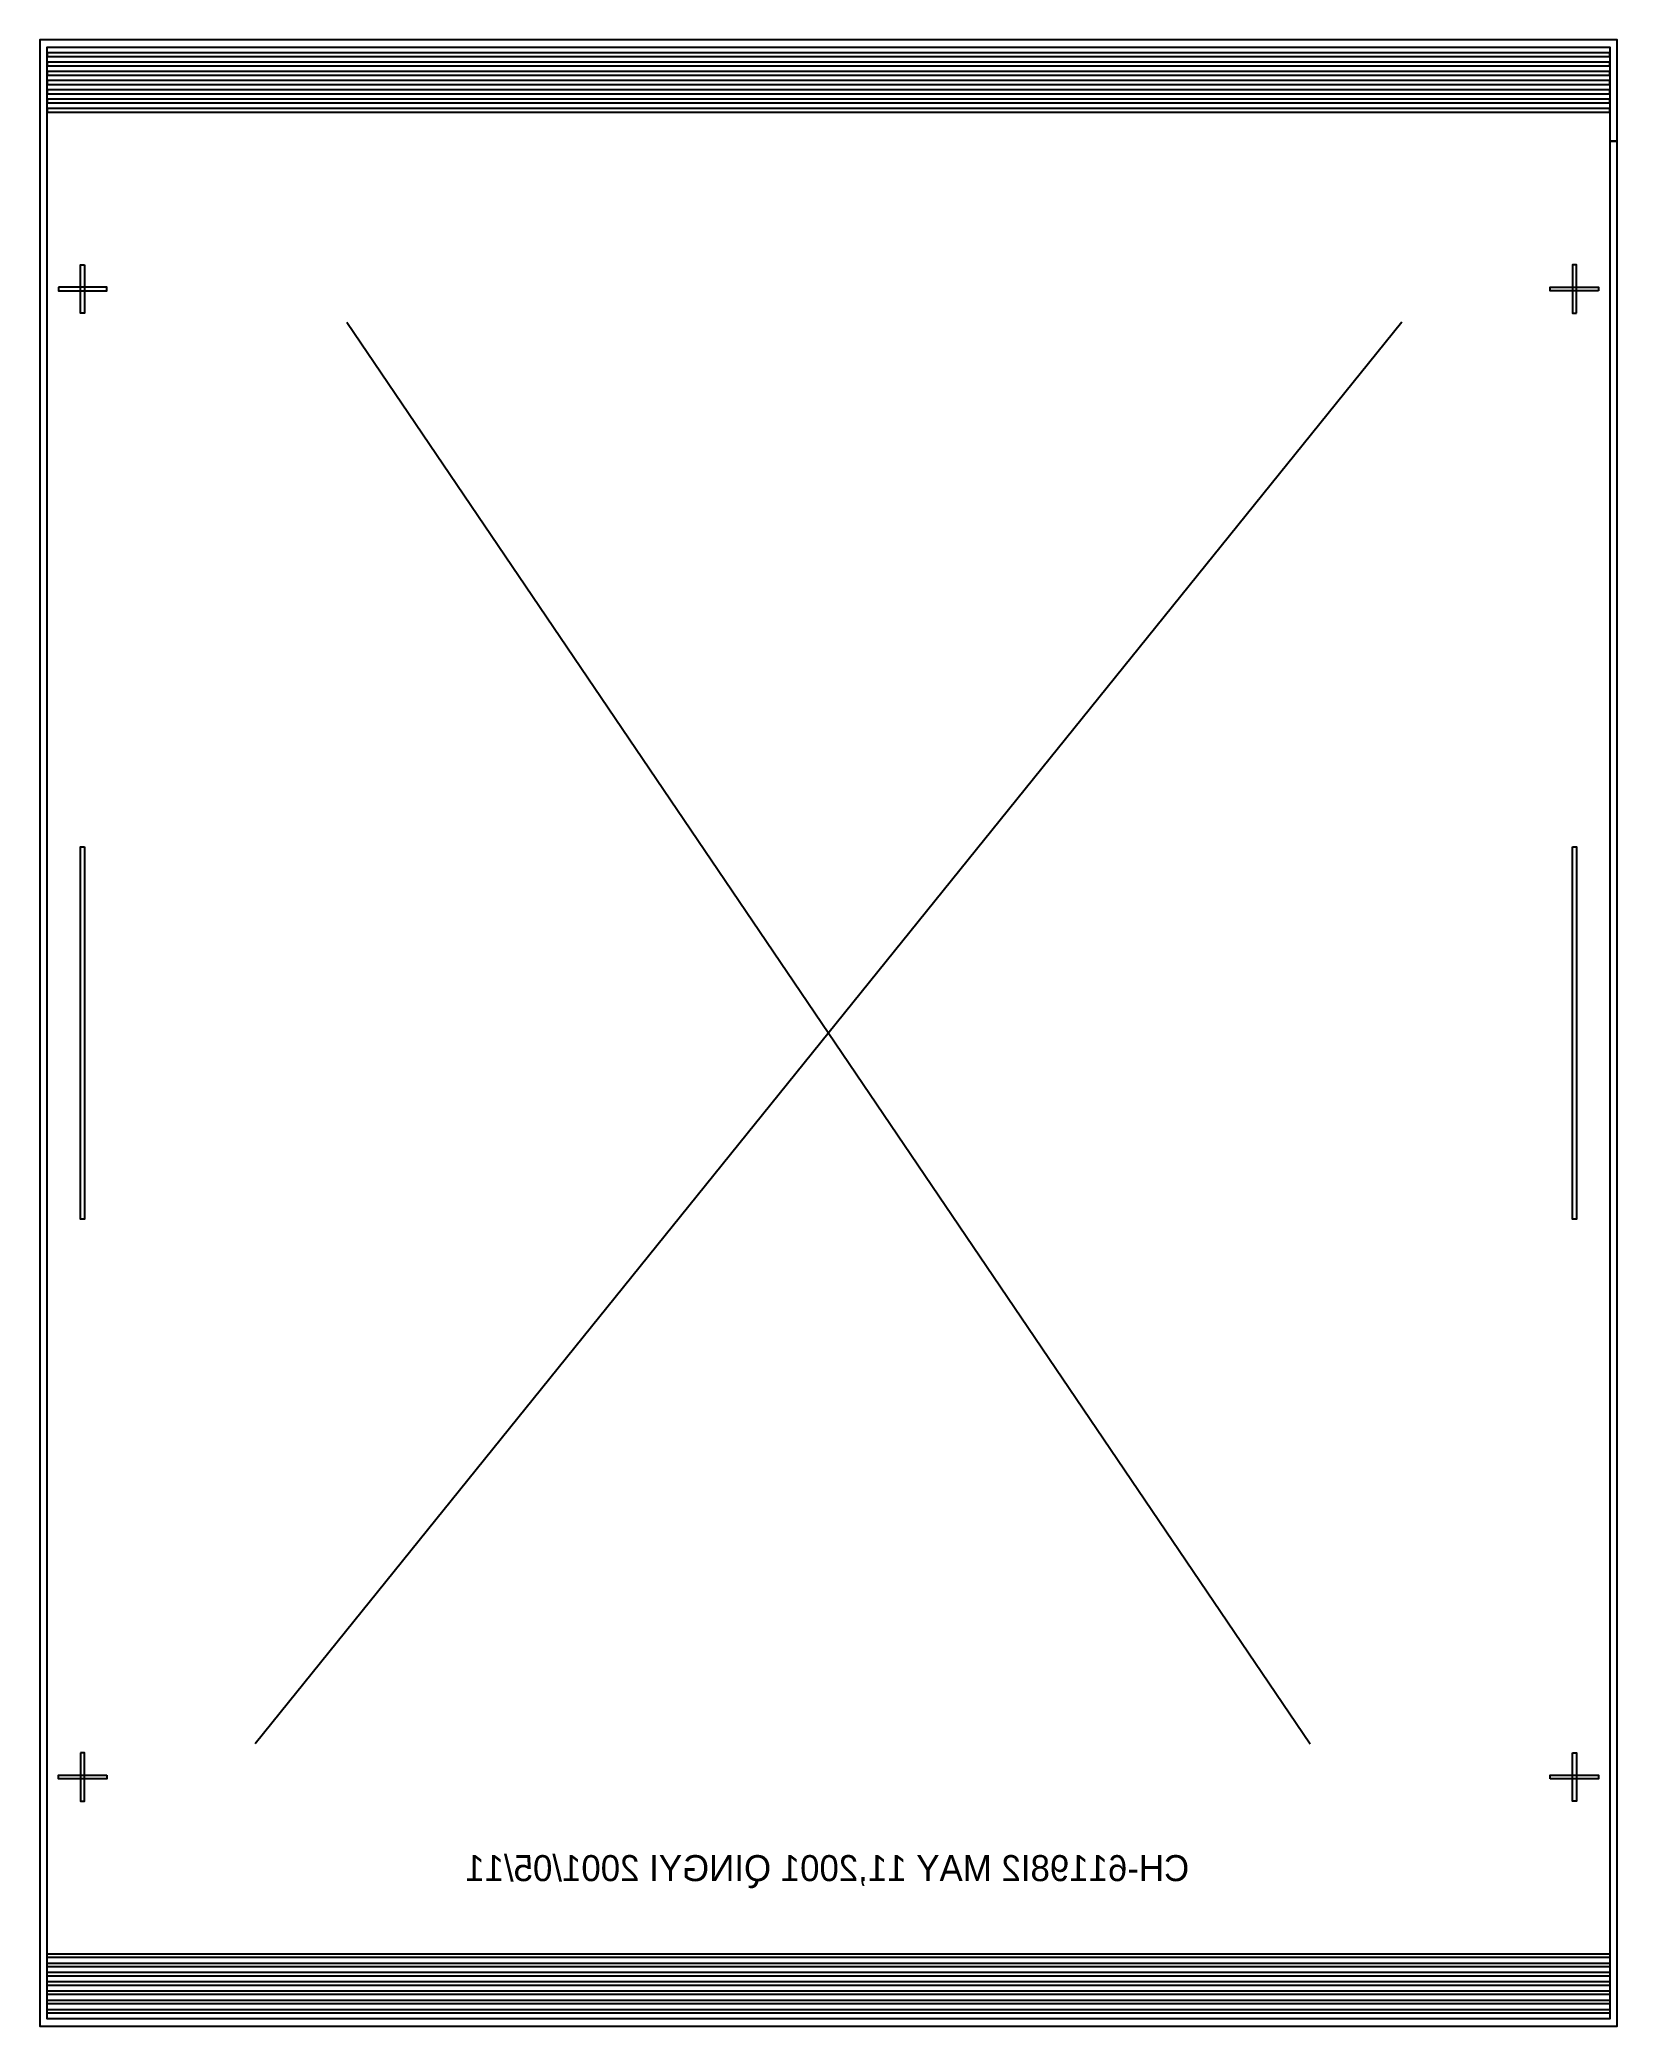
# Model space of a CAD drawing. Extents: x -212 to 212, y -267 to 267.
import ezdxf
from ezdxf.enums import TextEntityAlignment as Align

# ---------------------------------------------------------------- set-up
doc = ezdxf.new("R2010")
doc.units = 0
doc.layers.get('0').update_dxf_attribs({"linetype": 'CONTINUOUS'})

msp = doc.modelspace()

# ---------------------------------------------------------------- linework, layer by layer
for p, q in [((154.099, 191.051475), (-154.099, -191.051475)), ((-129.5, 191.051475), (129.5, -191.051475))]:
    msp.add_line(p, q)
for points in [[(210, 239.758836), (210, -265), (-210, -265), (-210, 265), (210, 265), (210, 239.758836), (212, 239.758836), (212, 267), (-212, 267), (-212, -267), (212, -267), (212, 239.758836)], [(-210, 263.5), (-210, 262.5), (210, 262.5), (210, 263.5)], [(-210, 261), (-210, 260), (210, 260), (210, 261)], [(-210, 258.5), (-210, 257.5), (210, 257.5), (210, 258.5)], [(-210, 256), (-210, 255), (210, 255), (210, 256)], [(-210, 253.5), (-210, 252.5), (210, 252.5), (210, 253.5)], [(-210, 251), (-210, 250), (210, 250), (210, 251)], [(-210, 248.5), (-210, 247.5), (210, 247.5), (210, 248.5)], [(-200, 206.5), (-200, 193.5), (-201, 193.5), (-201, 206.5)], [(201, 193.5), (201, 206.5), (200, 206.5), (200, 193.5)], [(-207, 200.5), (-207, 199.5), (-194, 199.5), (-194, 200.5)], [(207, 199.5), (194, 199.5), (194, 200.5), (207, 200.5)], [(-200, 50), (-200, -50), (-201, -50), (-201, 50)], [(200, 50), (201, 50), (201, -50), (200, -50)], [(-201, -193.5), (-201, -206.5), (-200, -206.5), (-200, -193.5)], [(200, -193.5), (201, -193.5), (201, -206.5), (200, -206.5)], [(-194, -199.5), (-194, -200.5), (-207, -200.5), (-207, -199.5)], [(194, -200.5), (194, -199.5), (207, -199.5), (207, -200.5)], [(-210, -248.5), (-210, -247.5), (210, -247.5), (210, -248.5)], [(-210, -251), (-210, -250), (210, -250), (210, -251)], [(-210, -253.5), (-210, -252.5), (210, -252.5), (210, -253.5)], [(-210, -256), (-210, -255), (210, -255), (210, -256)], [(-210, -258.5), (-210, -257.5), (210, -257.5), (210, -258.5)], [(-210, -261), (-210, -260), (210, -260), (210, -261)], [(-210, -263.5), (-210, -262.5), (210, -262.5), (210, -263.5)]]:
    msp.add_lwpolyline(points, close=True)

# ---------------------------------------------------------------- texts
at = {"text_generation_flag": 2}
msp.add_text('CH-61198I2 MAY 11,2001 QINGYI 2001/05/11', height=7, dxfattribs=at).set_placement((-0.34651, -227.987839), align=Align.CENTER)

doc.saveas('drawing.dxf')
